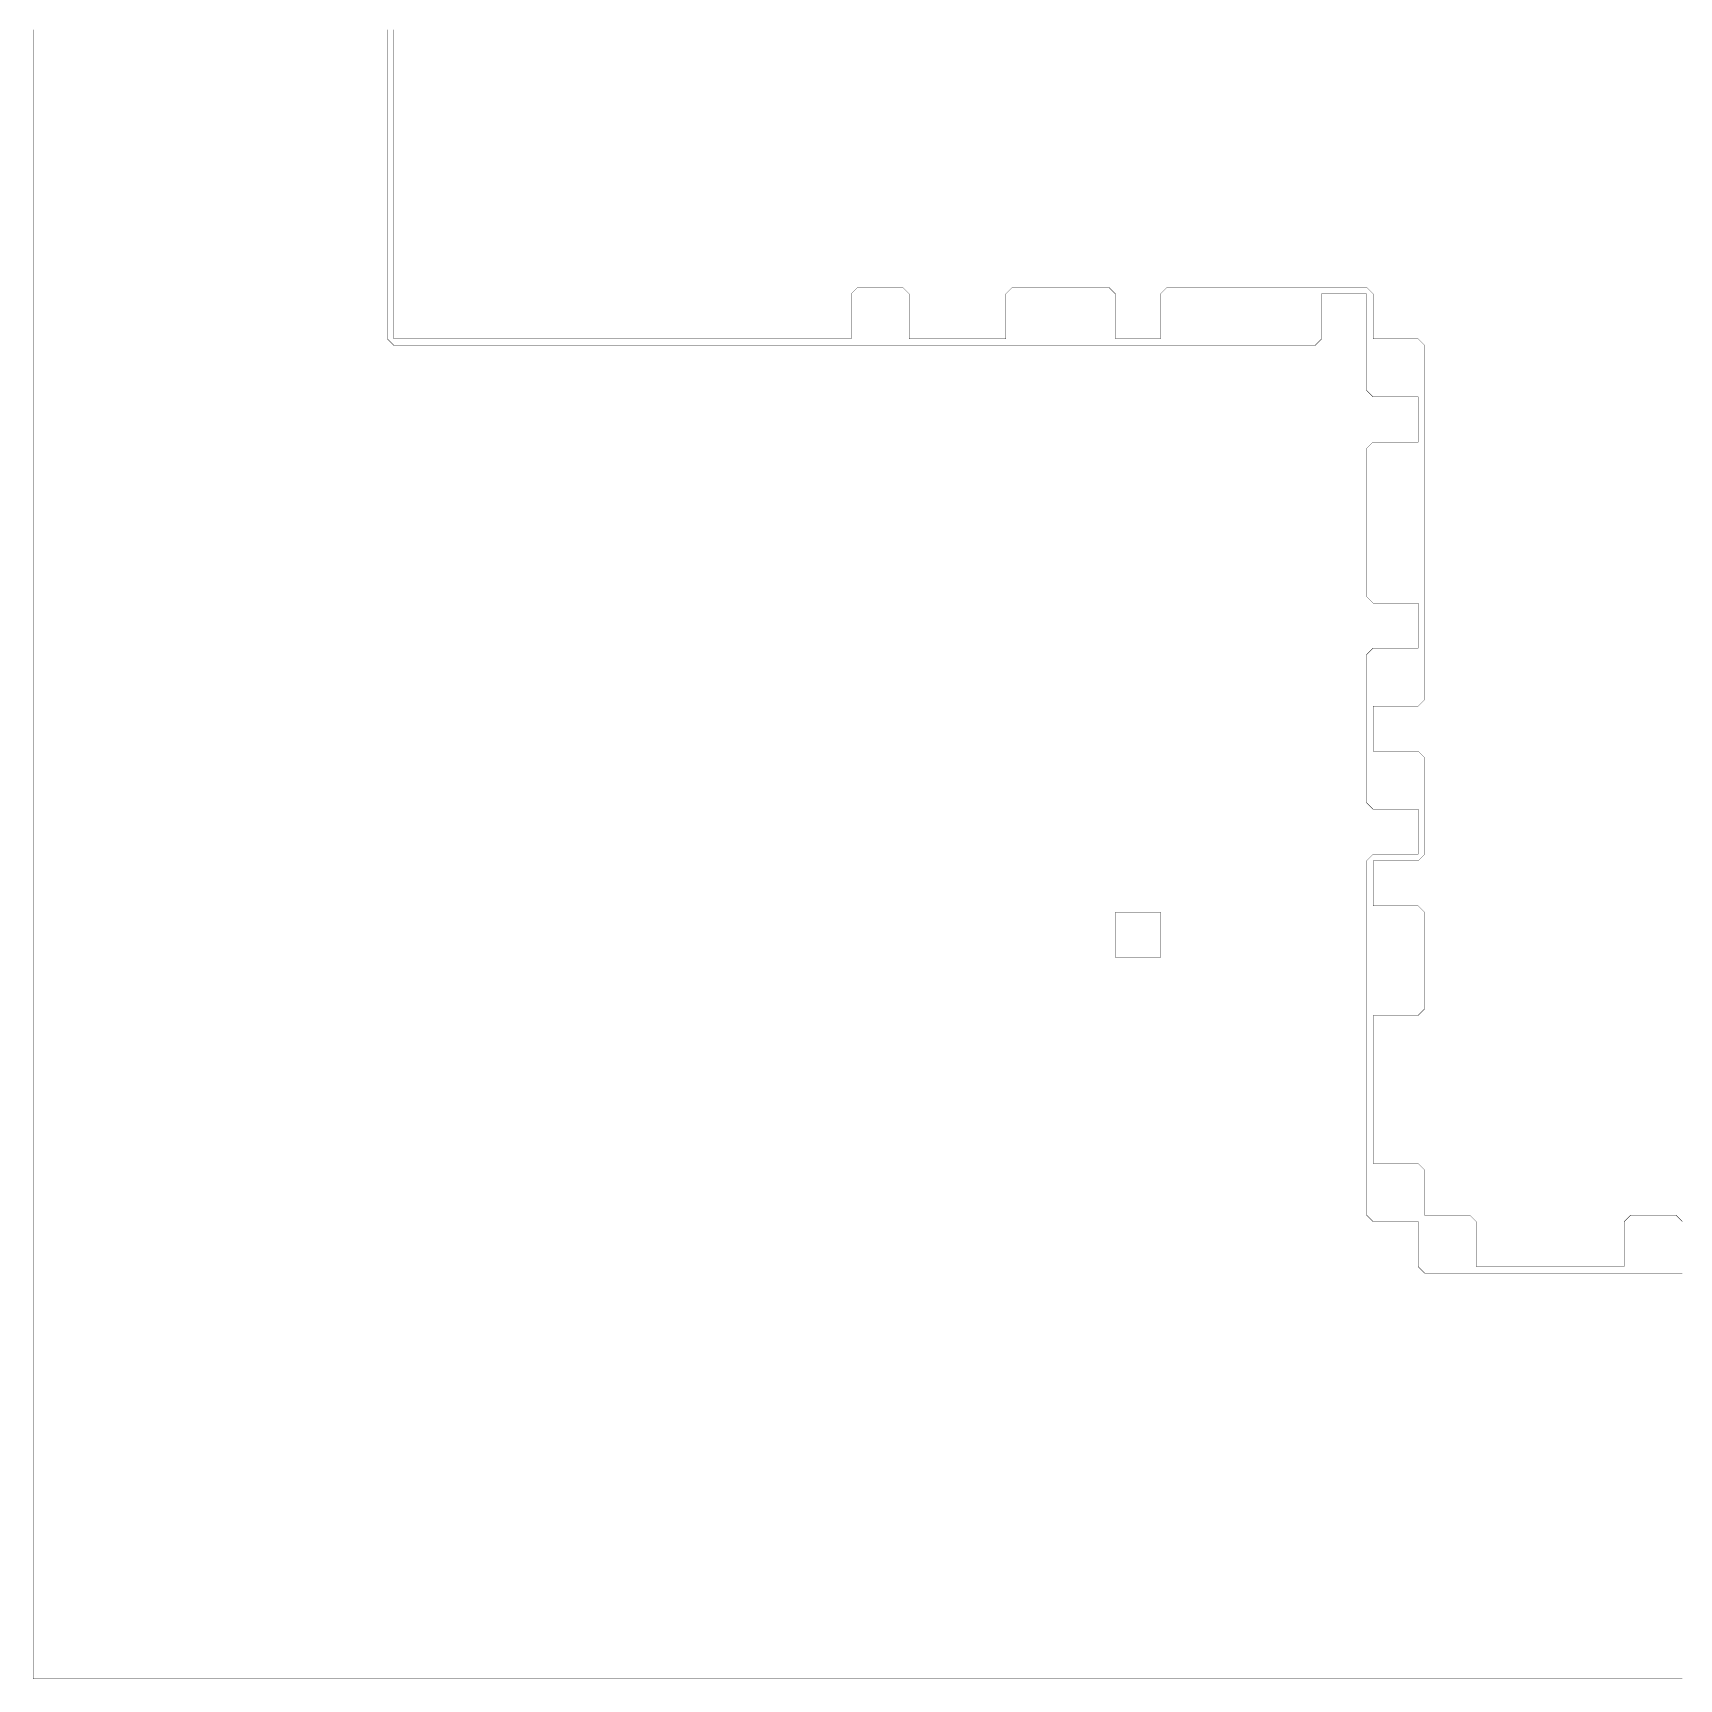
# Model space of a CAD drawing. Header units: metres. Extents: x 0 to 4990, y -4990 to 0.
# Drawn here: x 0 to 2495, y -4990 to -2495 of the extents above; entities that cross this region are included whole.
import ezdxf

# ---------------------------------------------------------------- set-up
doc = ezdxf.new("R2010")
doc.units = ezdxf.units.M
for name, color, linetype in [('conductor', 1, 'Continuous'), ('dielectric', 8, 'Continuous'), ('substrate', 5, 'Continuous')]:
    doc.layers.add(name, color=color, linetype=linetype)

msp = doc.modelspace()

# ---------------------------------------------------------------- linework, layer by layer
at = {"layer": 'conductor', "const_width": 0.5}
msp.add_lwpolyline([(546.875, -2490.234375), (546.875, -2500), (546.875, -2509.765625), (546.875, -2519.53125), (546.875, -2529.296875), (546.875, -2539.0625), (546.875, -2548.828125), (546.875, -2558.59375), (546.875, -2568.359375), (546.875, -2578.125), (546.875, -2587.890625), (546.875, -2597.65625), (546.875, -2607.421875), (546.875, -2617.1875), (546.875, -2626.953125), (546.875, -2636.71875), (546.875, -2646.484375), (546.875, -2656.25), (546.875, -2666.015625), (546.875, -2675.78125), (546.875, -2685.546875), (546.875, -2695.3125), (546.875, -2705.078125), (546.875, -2714.84375), (546.875, -2724.609375), (546.875, -2734.375), (546.875, -2744.140625), (546.875, -2753.90625), (546.875, -2763.671875), (546.875, -2773.4375), (546.875, -2783.203125), (546.875, -2792.96875), (546.875, -2802.734375), (546.875, -2812.5), (546.875, -2822.265625), (546.875, -2832.03125), (546.875, -2841.796875), (546.875, -2851.5625), (546.875, -2861.328125), (546.875, -2871.09375), (546.875, -2880.859375), (546.875, -2890.625), (546.875, -2900.390625), (546.875, -2910.15625), (546.875, -2919.921875), (546.875, -2929.6875), (546.875, -2939.453125), (546.875, -2949.21875), (546.875, -2958.984375), (556.640625, -2958.984375), (566.40625, -2958.984375), (576.171875, -2958.984375), (585.9375, -2958.984375), (595.703125, -2958.984375), (605.46875, -2958.984375), (615.234375, -2958.984375), (625, -2958.984375), (634.765625, -2958.984375), (644.53125, -2958.984375), (654.296875, -2958.984375), (664.0625, -2958.984375), (673.828125, -2958.984375), (683.59375, -2958.984375), (693.359375, -2958.984375), (703.125, -2958.984375), (712.890625, -2958.984375), (722.65625, -2958.984375), (732.421875, -2958.984375), (742.1875, -2958.984375), (751.953125, -2958.984375), (761.71875, -2958.984375), (771.484375, -2958.984375), (781.25, -2958.984375), (791.015625, -2958.984375), (800.78125, -2958.984375), (810.546875, -2958.984375), (820.3125, -2958.984375), (830.078125, -2958.984375), (839.84375, -2958.984375), (849.609375, -2958.984375), (859.375, -2958.984375), (869.140625, -2958.984375), (878.90625, -2958.984375), (888.671875, -2958.984375), (898.4375, -2958.984375), (908.203125, -2958.984375), (917.96875, -2958.984375), (927.734375, -2958.984375), (937.5, -2958.984375), (947.265625, -2958.984375), (957.03125, -2958.984375), (966.796875, -2958.984375), (976.5625, -2958.984375), (986.328125, -2958.984375), (996.09375, -2958.984375), (1005.859375, -2958.984375), (1015.625, -2958.984375), (1025.390625, -2958.984375), (1035.15625, -2958.984375), (1044.921875, -2958.984375), (1054.6875, -2958.984375), (1064.453125, -2958.984375), (1074.21875, -2958.984375), (1083.984375, -2958.984375), (1093.75, -2958.984375), (1103.515625, -2958.984375), (1113.28125, -2958.984375), (1123.046875, -2958.984375), (1132.8125, -2958.984375), (1142.578125, -2958.984375), (1152.34375, -2958.984375), (1162.109375, -2958.984375), (1171.875, -2958.984375), (1181.640625, -2958.984375), (1191.40625, -2958.984375), (1201.171875, -2958.984375), (1210.9375, -2958.984375), (1220.703125, -2958.984375), (1230.46875, -2958.984375), (1240.234375, -2958.984375), (1240.234375, -2949.21875), (1240.234375, -2939.453125), (1240.234375, -2929.6875), (1240.234375, -2919.921875), (1240.234375, -2910.15625), (1240.234375, -2900.390625), (1240.234375, -2890.625), (1250, -2880.859375), (1259.765625, -2880.859375), (1269.53125, -2880.859375), (1279.296875, -2880.859375), (1289.0625, -2880.859375), (1298.828125, -2880.859375), (1308.59375, -2880.859375), (1318.359375, -2880.859375), (1328.125, -2890.625), (1328.125, -2900.390625), (1328.125, -2910.15625), (1328.125, -2919.921875), (1328.125, -2929.6875), (1328.125, -2939.453125), (1328.125, -2949.21875), (1328.125, -2958.984375), (1337.890625, -2958.984375), (1347.65625, -2958.984375), (1357.421875, -2958.984375), (1367.1875, -2958.984375), (1376.953125, -2958.984375), (1386.71875, -2958.984375), (1396.484375, -2958.984375), (1406.25, -2958.984375), (1416.015625, -2958.984375), (1425.78125, -2958.984375), (1435.546875, -2958.984375), (1445.3125, -2958.984375), (1455.078125, -2958.984375), (1464.84375, -2958.984375), (1474.609375, -2958.984375), (1474.609375, -2949.21875), (1474.609375, -2939.453125), (1474.609375, -2929.6875), (1474.609375, -2919.921875), (1474.609375, -2910.15625), (1474.609375, -2900.390625), (1474.609375, -2890.625), (1484.375, -2880.859375), (1494.140625, -2880.859375), (1503.90625, -2880.859375), (1513.671875, -2880.859375), (1523.4375, -2880.859375), (1533.203125, -2880.859375), (1542.96875, -2880.859375), (1552.734375, -2880.859375), (1562.5, -2880.859375), (1572.265625, -2880.859375), (1582.03125, -2880.859375), (1591.796875, -2880.859375), (1601.5625, -2880.859375), (1611.328125, -2880.859375), (1621.09375, -2880.859375), (1630.859375, -2880.859375), (1640.625, -2890.625), (1640.625, -2900.390625), (1640.625, -2910.15625), (1640.625, -2919.921875), (1640.625, -2929.6875), (1640.625, -2939.453125), (1640.625, -2949.21875), (1640.625, -2958.984375), (1650.390625, -2958.984375), (1660.15625, -2958.984375), (1669.921875, -2958.984375), (1679.6875, -2958.984375), (1689.453125, -2958.984375), (1699.21875, -2958.984375), (1708.984375, -2958.984375), (1708.984375, -2949.21875), (1708.984375, -2939.453125), (1708.984375, -2929.6875), (1708.984375, -2919.921875), (1708.984375, -2910.15625), (1708.984375, -2900.390625), (1708.984375, -2890.625), (1718.75, -2880.859375), (1728.515625, -2880.859375), (1738.28125, -2880.859375), (1748.046875, -2880.859375), (1757.8125, -2880.859375), (1767.578125, -2880.859375), (1777.34375, -2880.859375), (1787.109375, -2880.859375), (1796.875, -2880.859375), (1806.640625, -2880.859375), (1816.40625, -2880.859375), (1826.171875, -2880.859375), (1835.9375, -2880.859375), (1845.703125, -2880.859375), (1855.46875, -2880.859375), (1865.234375, -2880.859375), (1875, -2880.859375), (1884.765625, -2880.859375), (1894.53125, -2880.859375), (1904.296875, -2880.859375), (1914.0625, -2880.859375), (1923.828125, -2880.859375), (1933.59375, -2880.859375), (1943.359375, -2880.859375), (1953.125, -2880.859375), (1962.890625, -2880.859375), (1972.65625, -2880.859375), (1982.421875, -2880.859375), (1992.1875, -2880.859375), (2001.953125, -2880.859375), (2011.71875, -2880.859375), (2021.484375, -2880.859375), (2031.25, -2890.625), (2031.25, -2900.390625), (2031.25, -2910.15625), (2031.25, -2919.921875), (2031.25, -2929.6875), (2031.25, -2939.453125), (2031.25, -2949.21875), (2031.25, -2958.984375), (2041.015625, -2958.984375), (2050.78125, -2958.984375), (2060.546875, -2958.984375), (2070.3125, -2958.984375), (2080.078125, -2958.984375), (2089.84375, -2958.984375), (2099.609375, -2958.984375), (2109.375, -2968.75), (2109.375, -2978.515625), (2109.375, -2988.28125), (2109.375, -2998.046875), (2109.375, -3007.8125), (2109.375, -3017.578125), (2109.375, -3027.34375), (2109.375, -3037.109375), (2109.375, -3046.875), (2109.375, -3056.640625), (2109.375, -3066.40625), (2109.375, -3076.171875), (2109.375, -3085.9375), (2109.375, -3095.703125), (2109.375, -3105.46875), (2109.375, -3115.234375), (2109.375, -3125), (2109.375, -3134.765625), (2109.375, -3144.53125), (2109.375, -3154.296875), (2109.375, -3164.0625), (2109.375, -3173.828125), (2109.375, -3183.59375), (2109.375, -3193.359375), (2109.375, -3203.125), (2109.375, -3212.890625), (2109.375, -3222.65625), (2109.375, -3232.421875), (2109.375, -3242.1875), (2109.375, -3251.953125), (2109.375, -3261.71875), (2109.375, -3271.484375), (2109.375, -3281.25), (2109.375, -3291.015625), (2109.375, -3300.78125), (2109.375, -3310.546875), (2109.375, -3320.3125), (2109.375, -3330.078125), (2109.375, -3339.84375), (2109.375, -3349.609375), (2109.375, -3359.375), (2109.375, -3369.140625), (2109.375, -3378.90625), (2109.375, -3388.671875), (2109.375, -3398.4375), (2109.375, -3408.203125), (2109.375, -3417.96875), (2109.375, -3427.734375), (2109.375, -3437.5), (2109.375, -3447.265625), (2109.375, -3457.03125), (2109.375, -3466.796875), (2109.375, -3476.5625), (2109.375, -3486.328125), (2109.375, -3496.09375), (2109.375, -3505.859375), (2099.609375, -3515.625), (2089.84375, -3515.625), (2080.078125, -3515.625), (2070.3125, -3515.625), (2060.546875, -3515.625), (2050.78125, -3515.625), (2041.015625, -3515.625), (2031.25, -3515.625), (2031.25, -3525.390625), (2031.25, -3535.15625), (2031.25, -3544.921875), (2031.25, -3554.6875), (2031.25, -3564.453125), (2031.25, -3574.21875), (2031.25, -3583.984375), (2041.015625, -3583.984375), (2050.78125, -3583.984375), (2060.546875, -3583.984375), (2070.3125, -3583.984375), (2080.078125, -3583.984375), (2089.84375, -3583.984375), (2099.609375, -3583.984375), (2109.375, -3593.75), (2109.375, -3603.515625), (2109.375, -3613.28125), (2109.375, -3623.046875), (2109.375, -3632.8125), (2109.375, -3642.578125), (2109.375, -3652.34375), (2109.375, -3662.109375), (2109.375, -3671.875), (2109.375, -3681.640625), (2109.375, -3691.40625), (2109.375, -3701.171875), (2109.375, -3710.9375), (2109.375, -3720.703125), (2109.375, -3730.46875), (2109.375, -3740.234375), (2099.609375, -3750), (2089.84375, -3750), (2080.078125, -3750), (2070.3125, -3750), (2060.546875, -3750), (2050.78125, -3750), (2041.015625, -3750), (2031.25, -3750), (2031.25, -3759.765625), (2031.25, -3769.53125), (2031.25, -3779.296875), (2031.25, -3789.0625), (2031.25, -3798.828125), (2031.25, -3808.59375), (2031.25, -3818.359375), (2041.015625, -3818.359375), (2050.78125, -3818.359375), (2060.546875, -3818.359375), (2070.3125, -3818.359375), (2080.078125, -3818.359375), (2089.84375, -3818.359375), (2099.609375, -3818.359375), (2109.375, -3828.125), (2109.375, -3837.890625), (2109.375, -3847.65625), (2109.375, -3857.421875), (2109.375, -3867.1875), (2109.375, -3876.953125), (2109.375, -3886.71875), (2109.375, -3896.484375), (2109.375, -3906.25), (2109.375, -3916.015625), (2109.375, -3925.78125), (2109.375, -3935.546875), (2109.375, -3945.3125), (2109.375, -3955.078125), (2109.375, -3964.84375), (2109.375, -3974.609375), (2099.609375, -3984.375), (2089.84375, -3984.375), (2080.078125, -3984.375), (2070.3125, -3984.375), (2060.546875, -3984.375), (2050.78125, -3984.375), (2041.015625, -3984.375), (2031.25, -3984.375), (2031.25, -3994.140625), (2031.25, -4003.90625), (2031.25, -4013.671875), (2031.25, -4023.4375), (2031.25, -4033.203125), (2031.25, -4042.96875), (2031.25, -4052.734375), (2031.25, -4062.5), (2031.25, -4072.265625), (2031.25, -4082.03125), (2031.25, -4091.796875), (2031.25, -4101.5625), (2031.25, -4111.328125), (2031.25, -4121.09375), (2031.25, -4130.859375), (2031.25, -4140.625), (2031.25, -4150.390625), (2031.25, -4160.15625), (2031.25, -4169.921875), (2031.25, -4179.6875), (2031.25, -4189.453125), (2031.25, -4199.21875), (2031.25, -4208.984375), (2041.015625, -4208.984375), (2050.78125, -4208.984375), (2060.546875, -4208.984375), (2070.3125, -4208.984375), (2080.078125, -4208.984375), (2089.84375, -4208.984375), (2099.609375, -4208.984375), (2109.375, -4218.75), (2109.375, -4228.515625), (2109.375, -4238.28125), (2109.375, -4248.046875), (2109.375, -4257.8125), (2109.375, -4267.578125), (2109.375, -4277.34375), (2109.375, -4287.109375), (2119.140625, -4287.109375), (2128.90625, -4287.109375), (2138.671875, -4287.109375), (2148.4375, -4287.109375), (2158.203125, -4287.109375), (2167.96875, -4287.109375), (2177.734375, -4287.109375), (2187.5, -4296.875), (2187.5, -4306.640625), (2187.5, -4316.40625), (2187.5, -4326.171875), (2187.5, -4335.9375), (2187.5, -4345.703125), (2187.5, -4355.46875), (2187.5, -4365.234375), (2197.265625, -4365.234375), (2207.03125, -4365.234375), (2216.796875, -4365.234375), (2226.5625, -4365.234375), (2236.328125, -4365.234375), (2246.09375, -4365.234375), (2255.859375, -4365.234375), (2265.625, -4365.234375), (2275.390625, -4365.234375), (2285.15625, -4365.234375), (2294.921875, -4365.234375), (2304.6875, -4365.234375), (2314.453125, -4365.234375), (2324.21875, -4365.234375), (2333.984375, -4365.234375), (2343.75, -4365.234375), (2353.515625, -4365.234375), (2363.28125, -4365.234375), (2373.046875, -4365.234375), (2382.8125, -4365.234375), (2392.578125, -4365.234375), (2402.34375, -4365.234375), (2412.109375, -4365.234375), (2412.109375, -4355.46875), (2412.109375, -4345.703125), (2412.109375, -4335.9375), (2412.109375, -4326.171875), (2412.109375, -4316.40625), (2412.109375, -4306.640625), (2412.109375, -4296.875), (2421.875, -4287.109375), (2431.640625, -4287.109375), (2441.40625, -4287.109375), (2451.171875, -4287.109375), (2460.9375, -4287.109375), (2470.703125, -4287.109375), (2480.46875, -4287.109375), (2490.234375, -4287.109375), (2500, -4296.875)], dxfattribs=at)
at = {"layer": 'dielectric', "const_width": 0.5}
msp.add_lwpolyline([(1640.625, -3828.125), (1640.625, -3837.890625), (1640.625, -3847.65625), (1640.625, -3857.421875), (1640.625, -3867.1875), (1640.625, -3876.953125), (1640.625, -3886.71875), (1640.625, -3896.484375), (1650.390625, -3896.484375), (1660.15625, -3896.484375), (1669.921875, -3896.484375), (1679.6875, -3896.484375), (1689.453125, -3896.484375), (1699.21875, -3896.484375), (1708.984375, -3896.484375), (1708.984375, -3886.71875), (1708.984375, -3876.953125), (1708.984375, -3867.1875), (1708.984375, -3857.421875), (1708.984375, -3847.65625), (1708.984375, -3837.890625), (1708.984375, -3828.125), (1699.21875, -3828.125), (1689.453125, -3828.125), (1679.6875, -3828.125), (1669.921875, -3828.125), (1660.15625, -3828.125), (1650.390625, -3828.125)], close=True, dxfattribs=at)
at = {"layer": 'substrate', "const_width": 0.5}
for points in [[(0, -2490.234375), (0, -2500), (0, -2509.765625), (0, -2519.53125), (0, -2529.296875), (0, -2539.0625), (0, -2548.828125), (0, -2558.59375), (0, -2568.359375), (0, -2578.125), (0, -2587.890625), (0, -2597.65625), (0, -2607.421875), (0, -2617.1875), (0, -2626.953125), (0, -2636.71875), (0, -2646.484375), (0, -2656.25), (0, -2666.015625), (0, -2675.78125), (0, -2685.546875), (0, -2695.3125), (0, -2705.078125), (0, -2714.84375), (0, -2724.609375), (0, -2734.375), (0, -2744.140625), (0, -2753.90625), (0, -2763.671875), (0, -2773.4375), (0, -2783.203125), (0, -2792.96875), (0, -2802.734375), (0, -2812.5), (0, -2822.265625), (0, -2832.03125), (0, -2841.796875), (0, -2851.5625), (0, -2861.328125), (0, -2871.09375), (0, -2880.859375), (0, -2890.625), (0, -2900.390625), (0, -2910.15625), (0, -2919.921875), (0, -2929.6875), (0, -2939.453125), (0, -2949.21875), (0, -2958.984375), (0, -2968.75), (0, -2978.515625), (0, -2988.28125), (0, -2998.046875), (0, -3007.8125), (0, -3017.578125), (0, -3027.34375), (0, -3037.109375), (0, -3046.875), (0, -3056.640625), (0, -3066.40625), (0, -3076.171875), (0, -3085.9375), (0, -3095.703125), (0, -3105.46875), (0, -3115.234375), (0, -3125), (0, -3134.765625), (0, -3144.53125), (0, -3154.296875), (0, -3164.0625), (0, -3173.828125), (0, -3183.59375), (0, -3193.359375), (0, -3203.125), (0, -3212.890625), (0, -3222.65625), (0, -3232.421875), (0, -3242.1875), (0, -3251.953125), (0, -3261.71875), (0, -3271.484375), (0, -3281.25), (0, -3291.015625), (0, -3300.78125), (0, -3310.546875), (0, -3320.3125), (0, -3330.078125), (0, -3339.84375), (0, -3349.609375), (0, -3359.375), (0, -3369.140625), (0, -3378.90625), (0, -3388.671875), (0, -3398.4375), (0, -3408.203125), (0, -3417.96875), (0, -3427.734375), (0, -3437.5), (0, -3447.265625), (0, -3457.03125), (0, -3466.796875), (0, -3476.5625), (0, -3486.328125), (0, -3496.09375), (0, -3505.859375), (0, -3515.625), (0, -3525.390625), (0, -3535.15625), (0, -3544.921875), (0, -3554.6875), (0, -3564.453125), (0, -3574.21875), (0, -3583.984375), (0, -3593.75), (0, -3603.515625), (0, -3613.28125), (0, -3623.046875), (0, -3632.8125), (0, -3642.578125), (0, -3652.34375), (0, -3662.109375), (0, -3671.875), (0, -3681.640625), (0, -3691.40625), (0, -3701.171875), (0, -3710.9375), (0, -3720.703125), (0, -3730.46875), (0, -3740.234375), (0, -3750), (0, -3759.765625), (0, -3769.53125), (0, -3779.296875), (0, -3789.0625), (0, -3798.828125), (0, -3808.59375), (0, -3818.359375), (0, -3828.125), (0, -3837.890625), (0, -3847.65625), (0, -3857.421875), (0, -3867.1875), (0, -3876.953125), (0, -3886.71875), (0, -3896.484375), (0, -3906.25), (0, -3916.015625), (0, -3925.78125), (0, -3935.546875), (0, -3945.3125), (0, -3955.078125), (0, -3964.84375), (0, -3974.609375), (0, -3984.375), (0, -3994.140625), (0, -4003.90625), (0, -4013.671875), (0, -4023.4375), (0, -4033.203125), (0, -4042.96875), (0, -4052.734375), (0, -4062.5), (0, -4072.265625), (0, -4082.03125), (0, -4091.796875), (0, -4101.5625), (0, -4111.328125), (0, -4121.09375), (0, -4130.859375), (0, -4140.625), (0, -4150.390625), (0, -4160.15625), (0, -4169.921875), (0, -4179.6875), (0, -4189.453125), (0, -4199.21875), (0, -4208.984375), (0, -4218.75), (0, -4228.515625), (0, -4238.28125), (0, -4248.046875), (0, -4257.8125), (0, -4267.578125), (0, -4277.34375), (0, -4287.109375), (0, -4296.875), (0, -4306.640625), (0, -4316.40625), (0, -4326.171875), (0, -4335.9375), (0, -4345.703125), (0, -4355.46875), (0, -4365.234375), (0, -4375), (0, -4384.765625), (0, -4394.53125), (0, -4404.296875), (0, -4414.0625), (0, -4423.828125), (0, -4433.59375), (0, -4443.359375), (0, -4453.125), (0, -4462.890625), (0, -4472.65625), (0, -4482.421875), (0, -4492.1875), (0, -4501.953125), (0, -4511.71875), (0, -4521.484375), (0, -4531.25), (0, -4541.015625), (0, -4550.78125), (0, -4560.546875), (0, -4570.3125), (0, -4580.078125), (0, -4589.84375), (0, -4599.609375), (0, -4609.375), (0, -4619.140625), (0, -4628.90625), (0, -4638.671875), (0, -4648.4375), (0, -4658.203125), (0, -4667.96875), (0, -4677.734375), (0, -4687.5), (0, -4697.265625), (0, -4707.03125), (0, -4716.796875), (0, -4726.5625), (0, -4736.328125), (0, -4746.09375), (0, -4755.859375), (0, -4765.625), (0, -4775.390625), (0, -4785.15625), (0, -4794.921875), (0, -4804.6875), (0, -4814.453125), (0, -4824.21875), (0, -4833.984375), (0, -4843.75), (0, -4853.515625), (0, -4863.28125), (0, -4873.046875), (0, -4882.8125), (0, -4892.578125), (0, -4902.34375), (0, -4912.109375), (0, -4921.875), (0, -4931.640625), (0, -4941.40625), (0, -4951.171875), (0, -4960.9375), (0, -4970.703125), (0, -4980.46875), (0, -4990.234375), (9.765625, -4990.234375), (19.53125, -4990.234375), (29.296875, -4990.234375), (39.0625, -4990.234375), (48.828125, -4990.234375), (58.59375, -4990.234375), (68.359375, -4990.234375), (78.125, -4990.234375), (87.890625, -4990.234375), (97.65625, -4990.234375), (107.421875, -4990.234375), (117.1875, -4990.234375), (126.953125, -4990.234375), (136.71875, -4990.234375), (146.484375, -4990.234375), (156.25, -4990.234375), (166.015625, -4990.234375), (175.78125, -4990.234375), (185.546875, -4990.234375), (195.3125, -4990.234375), (205.078125, -4990.234375), (214.84375, -4990.234375), (224.609375, -4990.234375), (234.375, -4990.234375), (244.140625, -4990.234375), (253.90625, -4990.234375), (263.671875, -4990.234375), (273.4375, -4990.234375), (283.203125, -4990.234375), (292.96875, -4990.234375), (302.734375, -4990.234375), (312.5, -4990.234375), (322.265625, -4990.234375), (332.03125, -4990.234375), (341.796875, -4990.234375), (351.5625, -4990.234375), (361.328125, -4990.234375), (371.09375, -4990.234375), (380.859375, -4990.234375), (390.625, -4990.234375), (400.390625, -4990.234375), (410.15625, -4990.234375), (419.921875, -4990.234375), (429.6875, -4990.234375), (439.453125, -4990.234375), (449.21875, -4990.234375), (458.984375, -4990.234375), (468.75, -4990.234375), (478.515625, -4990.234375), (488.28125, -4990.234375), (498.046875, -4990.234375), (507.8125, -4990.234375), (517.578125, -4990.234375), (527.34375, -4990.234375), (537.109375, -4990.234375), (546.875, -4990.234375), (556.640625, -4990.234375), (566.40625, -4990.234375), (576.171875, -4990.234375), (585.9375, -4990.234375), (595.703125, -4990.234375), (605.46875, -4990.234375), (615.234375, -4990.234375), (625, -4990.234375), (634.765625, -4990.234375), (644.53125, -4990.234375), (654.296875, -4990.234375), (664.0625, -4990.234375), (673.828125, -4990.234375), (683.59375, -4990.234375), (693.359375, -4990.234375), (703.125, -4990.234375), (712.890625, -4990.234375), (722.65625, -4990.234375), (732.421875, -4990.234375), (742.1875, -4990.234375), (751.953125, -4990.234375), (761.71875, -4990.234375), (771.484375, -4990.234375), (781.25, -4990.234375), (791.015625, -4990.234375), (800.78125, -4990.234375), (810.546875, -4990.234375), (820.3125, -4990.234375), (830.078125, -4990.234375), (839.84375, -4990.234375), (849.609375, -4990.234375), (859.375, -4990.234375), (869.140625, -4990.234375), (878.90625, -4990.234375), (888.671875, -4990.234375), (898.4375, -4990.234375), (908.203125, -4990.234375), (917.96875, -4990.234375), (927.734375, -4990.234375), (937.5, -4990.234375), (947.265625, -4990.234375), (957.03125, -4990.234375), (966.796875, -4990.234375), (976.5625, -4990.234375), (986.328125, -4990.234375), (996.09375, -4990.234375), (1005.859375, -4990.234375), (1015.625, -4990.234375), (1025.390625, -4990.234375), (1035.15625, -4990.234375), (1044.921875, -4990.234375), (1054.6875, -4990.234375), (1064.453125, -4990.234375), (1074.21875, -4990.234375), (1083.984375, -4990.234375), (1093.75, -4990.234375), (1103.515625, -4990.234375), (1113.28125, -4990.234375), (1123.046875, -4990.234375), (1132.8125, -4990.234375), (1142.578125, -4990.234375), (1152.34375, -4990.234375), (1162.109375, -4990.234375), (1171.875, -4990.234375), (1181.640625, -4990.234375), (1191.40625, -4990.234375), (1201.171875, -4990.234375), (1210.9375, -4990.234375), (1220.703125, -4990.234375), (1230.46875, -4990.234375), (1240.234375, -4990.234375), (1250, -4990.234375), (1259.765625, -4990.234375), (1269.53125, -4990.234375), (1279.296875, -4990.234375), (1289.0625, -4990.234375), (1298.828125, -4990.234375), (1308.59375, -4990.234375), (1318.359375, -4990.234375), (1328.125, -4990.234375), (1337.890625, -4990.234375), (1347.65625, -4990.234375), (1357.421875, -4990.234375), (1367.1875, -4990.234375), (1376.953125, -4990.234375), (1386.71875, -4990.234375), (1396.484375, -4990.234375), (1406.25, -4990.234375), (1416.015625, -4990.234375), (1425.78125, -4990.234375), (1435.546875, -4990.234375), (1445.3125, -4990.234375), (1455.078125, -4990.234375), (1464.84375, -4990.234375), (1474.609375, -4990.234375), (1484.375, -4990.234375), (1494.140625, -4990.234375), (1503.90625, -4990.234375), (1513.671875, -4990.234375), (1523.4375, -4990.234375), (1533.203125, -4990.234375), (1542.96875, -4990.234375), (1552.734375, -4990.234375), (1562.5, -4990.234375), (1572.265625, -4990.234375), (1582.03125, -4990.234375), (1591.796875, -4990.234375), (1601.5625, -4990.234375), (1611.328125, -4990.234375), (1621.09375, -4990.234375), (1630.859375, -4990.234375), (1640.625, -4990.234375), (1650.390625, -4990.234375), (1660.15625, -4990.234375), (1669.921875, -4990.234375), (1679.6875, -4990.234375), (1689.453125, -4990.234375), (1699.21875, -4990.234375), (1708.984375, -4990.234375), (1718.75, -4990.234375), (1728.515625, -4990.234375), (1738.28125, -4990.234375), (1748.046875, -4990.234375), (1757.8125, -4990.234375), (1767.578125, -4990.234375), (1777.34375, -4990.234375), (1787.109375, -4990.234375), (1796.875, -4990.234375), (1806.640625, -4990.234375), (1816.40625, -4990.234375), (1826.171875, -4990.234375), (1835.9375, -4990.234375), (1845.703125, -4990.234375), (1855.46875, -4990.234375), (1865.234375, -4990.234375), (1875, -4990.234375), (1884.765625, -4990.234375), (1894.53125, -4990.234375), (1904.296875, -4990.234375), (1914.0625, -4990.234375), (1923.828125, -4990.234375), (1933.59375, -4990.234375), (1943.359375, -4990.234375), (1953.125, -4990.234375), (1962.890625, -4990.234375), (1972.65625, -4990.234375), (1982.421875, -4990.234375), (1992.1875, -4990.234375), (2001.953125, -4990.234375), (2011.71875, -4990.234375), (2021.484375, -4990.234375), (2031.25, -4990.234375), (2041.015625, -4990.234375), (2050.78125, -4990.234375), (2060.546875, -4990.234375), (2070.3125, -4990.234375), (2080.078125, -4990.234375), (2089.84375, -4990.234375), (2099.609375, -4990.234375), (2109.375, -4990.234375), (2119.140625, -4990.234375), (2128.90625, -4990.234375), (2138.671875, -4990.234375), (2148.4375, -4990.234375), (2158.203125, -4990.234375), (2167.96875, -4990.234375), (2177.734375, -4990.234375), (2187.5, -4990.234375), (2197.265625, -4990.234375), (2207.03125, -4990.234375), (2216.796875, -4990.234375), (2226.5625, -4990.234375), (2236.328125, -4990.234375), (2246.09375, -4990.234375), (2255.859375, -4990.234375), (2265.625, -4990.234375), (2275.390625, -4990.234375), (2285.15625, -4990.234375), (2294.921875, -4990.234375), (2304.6875, -4990.234375), (2314.453125, -4990.234375), (2324.21875, -4990.234375), (2333.984375, -4990.234375), (2343.75, -4990.234375), (2353.515625, -4990.234375), (2363.28125, -4990.234375), (2373.046875, -4990.234375), (2382.8125, -4990.234375), (2392.578125, -4990.234375), (2402.34375, -4990.234375), (2412.109375, -4990.234375), (2421.875, -4990.234375), (2431.640625, -4990.234375), (2441.40625, -4990.234375), (2451.171875, -4990.234375), (2460.9375, -4990.234375), (2470.703125, -4990.234375), (2480.46875, -4990.234375), (2490.234375, -4990.234375), (2500, -4990.234375)], [(2500, -4375), (2490.234375, -4375), (2480.46875, -4375), (2470.703125, -4375), (2460.9375, -4375), (2451.171875, -4375), (2441.40625, -4375), (2431.640625, -4375), (2421.875, -4375), (2412.109375, -4375), (2402.34375, -4375), (2392.578125, -4375), (2382.8125, -4375), (2373.046875, -4375), (2363.28125, -4375), (2353.515625, -4375), (2343.75, -4375), (2333.984375, -4375), (2324.21875, -4375), (2314.453125, -4375), (2304.6875, -4375), (2294.921875, -4375), (2285.15625, -4375), (2275.390625, -4375), (2265.625, -4375), (2255.859375, -4375), (2246.09375, -4375), (2236.328125, -4375), (2226.5625, -4375), (2216.796875, -4375), (2207.03125, -4375), (2197.265625, -4375), (2187.5, -4375), (2177.734375, -4375), (2167.96875, -4375), (2158.203125, -4375), (2148.4375, -4375), (2138.671875, -4375), (2128.90625, -4375), (2119.140625, -4375), (2109.375, -4375), (2099.609375, -4365.234375), (2099.609375, -4355.46875), (2099.609375, -4345.703125), (2099.609375, -4335.9375), (2099.609375, -4326.171875), (2099.609375, -4316.40625), (2099.609375, -4306.640625), (2099.609375, -4296.875), (2089.84375, -4296.875), (2080.078125, -4296.875), (2070.3125, -4296.875), (2060.546875, -4296.875), (2050.78125, -4296.875), (2041.015625, -4296.875), (2031.25, -4296.875), (2021.484375, -4287.109375), (2021.484375, -4277.34375), (2021.484375, -4267.578125), (2021.484375, -4257.8125), (2021.484375, -4248.046875), (2021.484375, -4238.28125), (2021.484375, -4228.515625), (2021.484375, -4218.75), (2021.484375, -4208.984375), (2021.484375, -4199.21875), (2021.484375, -4189.453125), (2021.484375, -4179.6875), (2021.484375, -4169.921875), (2021.484375, -4160.15625), (2021.484375, -4150.390625), (2021.484375, -4140.625), (2021.484375, -4130.859375), (2021.484375, -4121.09375), (2021.484375, -4111.328125), (2021.484375, -4101.5625), (2021.484375, -4091.796875), (2021.484375, -4082.03125), (2021.484375, -4072.265625), (2021.484375, -4062.5), (2021.484375, -4052.734375), (2021.484375, -4042.96875), (2021.484375, -4033.203125), (2021.484375, -4023.4375), (2021.484375, -4013.671875), (2021.484375, -4003.90625), (2021.484375, -3994.140625), (2021.484375, -3984.375), (2021.484375, -3974.609375), (2021.484375, -3964.84375), (2021.484375, -3955.078125), (2021.484375, -3945.3125), (2021.484375, -3935.546875), (2021.484375, -3925.78125), (2021.484375, -3916.015625), (2021.484375, -3906.25), (2021.484375, -3896.484375), (2021.484375, -3886.71875), (2021.484375, -3876.953125), (2021.484375, -3867.1875), (2021.484375, -3857.421875), (2021.484375, -3847.65625), (2021.484375, -3837.890625), (2021.484375, -3828.125), (2021.484375, -3818.359375), (2021.484375, -3808.59375), (2021.484375, -3798.828125), (2021.484375, -3789.0625), (2021.484375, -3779.296875), (2021.484375, -3769.53125), (2021.484375, -3759.765625), (2021.484375, -3750), (2031.25, -3740.234375), (2041.015625, -3740.234375), (2050.78125, -3740.234375), (2060.546875, -3740.234375), (2070.3125, -3740.234375), (2080.078125, -3740.234375), (2089.84375, -3740.234375), (2099.609375, -3740.234375), (2099.609375, -3730.46875), (2099.609375, -3720.703125), (2099.609375, -3710.9375), (2099.609375, -3701.171875), (2099.609375, -3691.40625), (2099.609375, -3681.640625), (2099.609375, -3671.875), (2089.84375, -3671.875), (2080.078125, -3671.875), (2070.3125, -3671.875), (2060.546875, -3671.875), (2050.78125, -3671.875), (2041.015625, -3671.875), (2031.25, -3671.875), (2021.484375, -3662.109375), (2021.484375, -3652.34375), (2021.484375, -3642.578125), (2021.484375, -3632.8125), (2021.484375, -3623.046875), (2021.484375, -3613.28125), (2021.484375, -3603.515625), (2021.484375, -3593.75), (2021.484375, -3583.984375), (2021.484375, -3574.21875), (2021.484375, -3564.453125), (2021.484375, -3554.6875), (2021.484375, -3544.921875), (2021.484375, -3535.15625), (2021.484375, -3525.390625), (2021.484375, -3515.625), (2021.484375, -3505.859375), (2021.484375, -3496.09375), (2021.484375, -3486.328125), (2021.484375, -3476.5625), (2021.484375, -3466.796875), (2021.484375, -3457.03125), (2021.484375, -3447.265625), (2021.484375, -3437.5), (2031.25, -3427.734375), (2041.015625, -3427.734375), (2050.78125, -3427.734375), (2060.546875, -3427.734375), (2070.3125, -3427.734375), (2080.078125, -3427.734375), (2089.84375, -3427.734375), (2099.609375, -3427.734375), (2099.609375, -3417.96875), (2099.609375, -3408.203125), (2099.609375, -3398.4375), (2099.609375, -3388.671875), (2099.609375, -3378.90625), (2099.609375, -3369.140625), (2099.609375, -3359.375), (2089.84375, -3359.375), (2080.078125, -3359.375), (2070.3125, -3359.375), (2060.546875, -3359.375), (2050.78125, -3359.375), (2041.015625, -3359.375), (2031.25, -3359.375), (2021.484375, -3349.609375), (2021.484375, -3339.84375), (2021.484375, -3330.078125), (2021.484375, -3320.3125), (2021.484375, -3310.546875), (2021.484375, -3300.78125), (2021.484375, -3291.015625), (2021.484375, -3281.25), (2021.484375, -3271.484375), (2021.484375, -3261.71875), (2021.484375, -3251.953125), (2021.484375, -3242.1875), (2021.484375, -3232.421875), (2021.484375, -3222.65625), (2021.484375, -3212.890625), (2021.484375, -3203.125), (2021.484375, -3193.359375), (2021.484375, -3183.59375), (2021.484375, -3173.828125), (2021.484375, -3164.0625), (2021.484375, -3154.296875), (2021.484375, -3144.53125), (2021.484375, -3134.765625), (2021.484375, -3125), (2031.25, -3115.234375), (2041.015625, -3115.234375), (2050.78125, -3115.234375), (2060.546875, -3115.234375), (2070.3125, -3115.234375), (2080.078125, -3115.234375), (2089.84375, -3115.234375), (2099.609375, -3115.234375), (2099.609375, -3105.46875), (2099.609375, -3095.703125), (2099.609375, -3085.9375), (2099.609375, -3076.171875), (2099.609375, -3066.40625), (2099.609375, -3056.640625), (2099.609375, -3046.875), (2089.84375, -3046.875), (2080.078125, -3046.875), (2070.3125, -3046.875), (2060.546875, -3046.875), (2050.78125, -3046.875), (2041.015625, -3046.875), (2031.25, -3046.875), (2021.484375, -3037.109375), (2021.484375, -3027.34375), (2021.484375, -3017.578125), (2021.484375, -3007.8125), (2021.484375, -2998.046875), (2021.484375, -2988.28125), (2021.484375, -2978.515625), (2021.484375, -2968.75), (2021.484375, -2958.984375), (2021.484375, -2949.21875), (2021.484375, -2939.453125), (2021.484375, -2929.6875), (2021.484375, -2919.921875), (2021.484375, -2910.15625), (2021.484375, -2900.390625), (2021.484375, -2890.625), (2011.71875, -2890.625), (2001.953125, -2890.625), (1992.1875, -2890.625), (1982.421875, -2890.625), (1972.65625, -2890.625), (1962.890625, -2890.625), (1953.125, -2890.625), (1953.125, -2900.390625), (1953.125, -2910.15625), (1953.125, -2919.921875), (1953.125, -2929.6875), (1953.125, -2939.453125), (1953.125, -2949.21875), (1953.125, -2958.984375), (1943.359375, -2968.75), (1933.59375, -2968.75), (1923.828125, -2968.75), (1914.0625, -2968.75), (1904.296875, -2968.75), (1894.53125, -2968.75), (1884.765625, -2968.75), (1875, -2968.75), (1865.234375, -2968.75), (1855.46875, -2968.75), (1845.703125, -2968.75), (1835.9375, -2968.75), (1826.171875, -2968.75), (1816.40625, -2968.75), (1806.640625, -2968.75), (1796.875, -2968.75), (1787.109375, -2968.75), (1777.34375, -2968.75), (1767.578125, -2968.75), (1757.8125, -2968.75), (1748.046875, -2968.75), (1738.28125, -2968.75), (1728.515625, -2968.75), (1718.75, -2968.75), (1708.984375, -2968.75), (1699.21875, -2968.75), (1689.453125, -2968.75), (1679.6875, -2968.75), (1669.921875, -2968.75), (1660.15625, -2968.75), (1650.390625, -2968.75), (1640.625, -2968.75), (1630.859375, -2968.75), (1621.09375, -2968.75), (1611.328125, -2968.75), (1601.5625, -2968.75), (1591.796875, -2968.75), (1582.03125, -2968.75), (1572.265625, -2968.75), (1562.5, -2968.75), (1552.734375, -2968.75), (1542.96875, -2968.75), (1533.203125, -2968.75), (1523.4375, -2968.75), (1513.671875, -2968.75), (1503.90625, -2968.75), (1494.140625, -2968.75), (1484.375, -2968.75), (1474.609375, -2968.75), (1464.84375, -2968.75), (1455.078125, -2968.75), (1445.3125, -2968.75), (1435.546875, -2968.75), (1425.78125, -2968.75), (1416.015625, -2968.75), (1406.25, -2968.75), (1396.484375, -2968.75), (1386.71875, -2968.75), (1376.953125, -2968.75), (1367.1875, -2968.75), (1357.421875, -2968.75), (1347.65625, -2968.75), (1337.890625, -2968.75), (1328.125, -2968.75), (1318.359375, -2968.75), (1308.59375, -2968.75), (1298.828125, -2968.75), (1289.0625, -2968.75), (1279.296875, -2968.75), (1269.53125, -2968.75), (1259.765625, -2968.75), (1250, -2968.75), (1240.234375, -2968.75), (1230.46875, -2968.75), (1220.703125, -2968.75), (1210.9375, -2968.75), (1201.171875, -2968.75), (1191.40625, -2968.75), (1181.640625, -2968.75), (1171.875, -2968.75), (1162.109375, -2968.75), (1152.34375, -2968.75), (1142.578125, -2968.75), (1132.8125, -2968.75), (1123.046875, -2968.75), (1113.28125, -2968.75), (1103.515625, -2968.75), (1093.75, -2968.75), (1083.984375, -2968.75), (1074.21875, -2968.75), (1064.453125, -2968.75), (1054.6875, -2968.75), (1044.921875, -2968.75), (1035.15625, -2968.75), (1025.390625, -2968.75), (1015.625, -2968.75), (1005.859375, -2968.75), (996.09375, -2968.75), (986.328125, -2968.75), (976.5625, -2968.75), (966.796875, -2968.75), (957.03125, -2968.75), (947.265625, -2968.75), (937.5, -2968.75), (927.734375, -2968.75), (917.96875, -2968.75), (908.203125, -2968.75), (898.4375, -2968.75), (888.671875, -2968.75), (878.90625, -2968.75), (869.140625, -2968.75), (859.375, -2968.75), (849.609375, -2968.75), (839.84375, -2968.75), (830.078125, -2968.75), (820.3125, -2968.75), (810.546875, -2968.75), (800.78125, -2968.75), (791.015625, -2968.75), (781.25, -2968.75), (771.484375, -2968.75), (761.71875, -2968.75), (751.953125, -2968.75), (742.1875, -2968.75), (732.421875, -2968.75), (722.65625, -2968.75), (712.890625, -2968.75), (703.125, -2968.75), (693.359375, -2968.75), (683.59375, -2968.75), (673.828125, -2968.75), (664.0625, -2968.75), (654.296875, -2968.75), (644.53125, -2968.75), (634.765625, -2968.75), (625, -2968.75), (615.234375, -2968.75), (605.46875, -2968.75), (595.703125, -2968.75), (585.9375, -2968.75), (576.171875, -2968.75), (566.40625, -2968.75), (556.640625, -2968.75), (546.875, -2968.75), (537.109375, -2958.984375), (537.109375, -2949.21875), (537.109375, -2939.453125), (537.109375, -2929.6875), (537.109375, -2919.921875), (537.109375, -2910.15625), (537.109375, -2900.390625), (537.109375, -2890.625), (537.109375, -2880.859375), (537.109375, -2871.09375), (537.109375, -2861.328125), (537.109375, -2851.5625), (537.109375, -2841.796875), (537.109375, -2832.03125), (537.109375, -2822.265625), (537.109375, -2812.5), (537.109375, -2802.734375), (537.109375, -2792.96875), (537.109375, -2783.203125), (537.109375, -2773.4375), (537.109375, -2763.671875), (537.109375, -2753.90625), (537.109375, -2744.140625), (537.109375, -2734.375), (537.109375, -2724.609375), (537.109375, -2714.84375), (537.109375, -2705.078125), (537.109375, -2695.3125), (537.109375, -2685.546875), (537.109375, -2675.78125), (537.109375, -2666.015625), (537.109375, -2656.25), (537.109375, -2646.484375), (537.109375, -2636.71875), (537.109375, -2626.953125), (537.109375, -2617.1875), (537.109375, -2607.421875), (537.109375, -2597.65625), (537.109375, -2587.890625), (537.109375, -2578.125), (537.109375, -2568.359375), (537.109375, -2558.59375), (537.109375, -2548.828125), (537.109375, -2539.0625), (537.109375, -2529.296875), (537.109375, -2519.53125), (537.109375, -2509.765625), (537.109375, -2500), (537.109375, -2490.234375)]]:
    msp.add_lwpolyline(points, dxfattribs=at)

doc.saveas('drawing.dxf')
